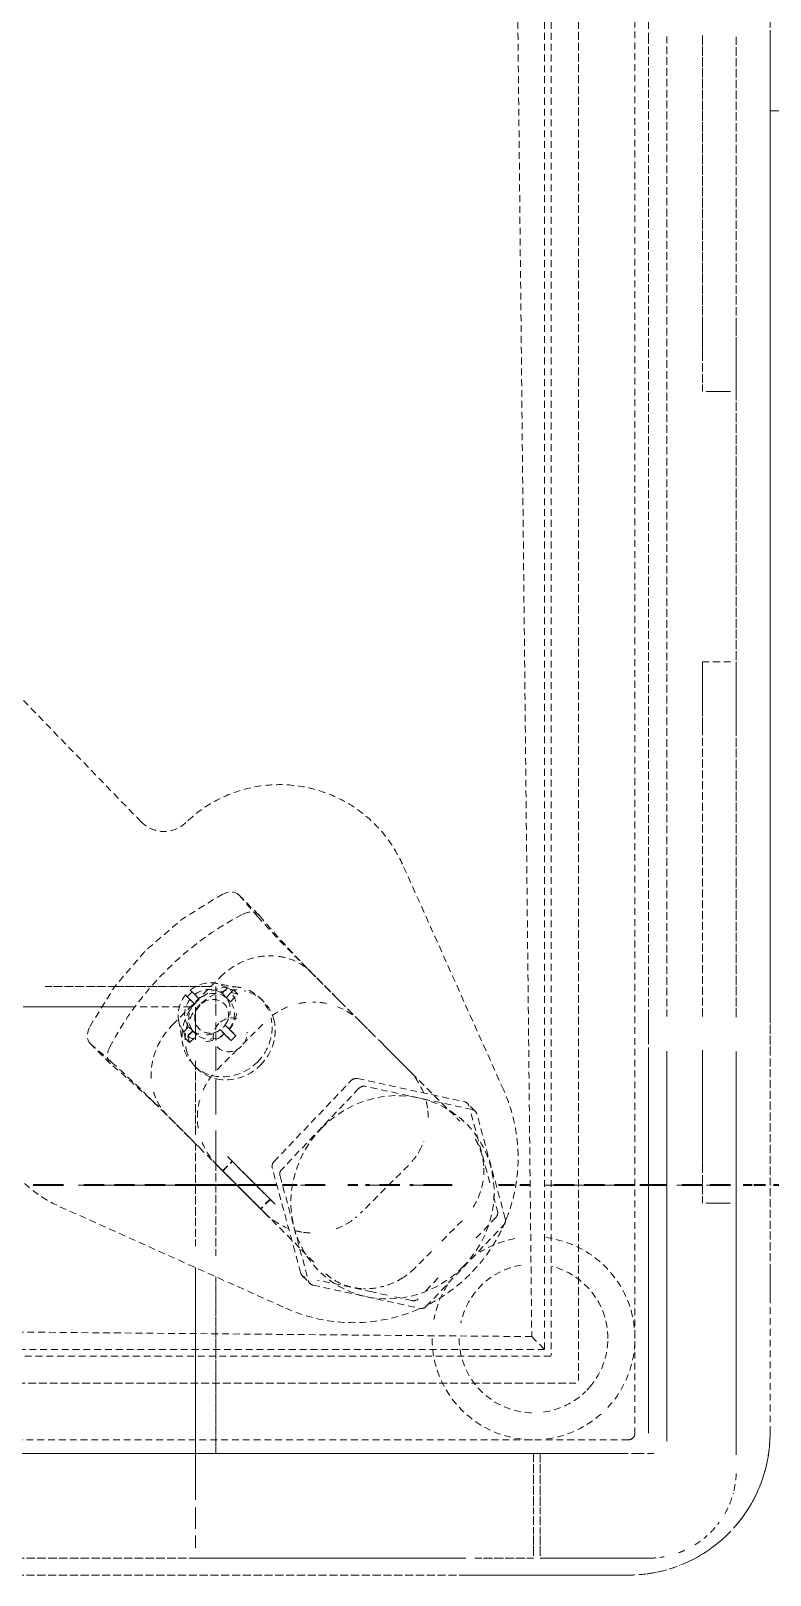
# Model space of a CAD drawing. Header units: millimetres. Extents: x -10915 to 60194, y -32941 to 46712.
# Drawn here: x 47268.1 to 47377.5, y 8569.4 to 8797.7 of the extents above; entities that cross this region are included whole.
import ezdxf

# ---------------------------------------------------------------- set-up
doc = ezdxf.new("R2010")
doc.units = ezdxf.units.MM
doc.linetypes.add('200_ШТРИХ_ш1п0_6_', pattern=[1.6, 1, -0.6])
doc.linetypes.add('ADSK_Штриховая_ш3 п1_5', pattern=[4.5, 3, -1.5])
doc.layers.add('Линии разделители', color=4, linetype='ADSK_Штриховая_ш3 п1_5', lineweight=40, true_color=0x00ffff)
for name, color, linetype, lineweight in [('Перекрытие', 7, 'Continuous', 18), ('Перекрытие штриховка', 7, 'Continuous', 18), ('Сантехника', 7, 'Continuous', 18)]:
    doc.layers.add(name, color=color, linetype=linetype, lineweight=lineweight)

# ---------------------------------------------------------------- blocks, each defined once
blk = doc.blocks.new('Reece_Tap_Wolfen_Drinking-Fountain - 10 L_Stainless Steel-7189108-План полов 2-го этажа')
at = {"layer": 'Сантехника', "color": 253, "linetype": '200_ШТРИХ_ш1п0_6_', "true_color": 0xa3a3a3}
for p, q in [((135, 134), (135, -134)), ((135, 134), (135, -134)), ((155, 78), (155, 72)), ((155, 78), (155, 72)), ((137, 72.4), (137, -72.4)), ((139.73, -72.4), (139.73, 72.47)), ((149.99, 72.4), (149.99, 20)), ((149.99, 29.63), (149.99, 72.4)), ((155, -72.4), (155, 72.4)), ((149.99, 29.63), (149.99, 22.98)), ((149.99, 22.98), (149.99, 20)), ((149.14, 20), (145.56, 20)), ((149.99, 20), (149.99, -20)), ((149.14, -20), (145, -20)), ((149.99, -20), (149.99, -72.53)), ((149.99, -20), (149.99, -29.63)), ((149.99, -72.53), (149.99, -29.63)), ((58.01, -68), (47.74, -68)), ((58.01, -68), (72.26, -68)), ((46.51, -71), (56.17, -71)), ((56.17, -71), (46.51, -71)), ((155, -72), (155, -78)), ((155, -72), (155, -78)), ((137, -77.6), (137, -134)), ((139.73, -135.18), (139.73, -77.53)), ((149.99, -77.6), (149.99, -100)), ((149.99, -90.37), (149.99, -77.6)), ((155, -110), (155, -77.6)), ((70, -106.39), (70, -91.21)), ((70, -91.21), (70, -106.39)), ((73, -94.21), (73, -89.29)), ((149.99, -90.37), (149.99, -98.72)), ((75.19, -93.57), (75.75, -94.13)), ((73, -94.21), (73, -107.79)), ((74.33, -95.55), (73.77, -94.99)), ((74.05, -95.27), (76.48, -97.69)), ((76.58, -94.96), (75.68, -94.07)), ((75.75, -94.13), (76.48, -94.87)), ((76.31, -94.7), (75.86, -94.24)), ((76.48, -94.87), (81.31, -99.69)), ((77.89, -96.28), (77.2, -95.59)), ((79.9, -101.11), (75.07, -96.28)), ((79.62, -100.83), (76.23, -97.44)), ((76.48, -97.69), (79.62, -100.83)), ((81.03, -99.41), (77.89, -96.28)), ((145.53, -100), (149.14, -100)), ((149.99, -98.72), (149.99, -100)), ((149.99, -100), (149.99, -137.24)), ((109.43, -102.63), (107.14, -104.92)), ((104.92, -107.14), (102.49, -109.57)), ((70, -137), (70, -109.54)), ((70, -109.54), (70, -137)), ((73, -110.89), (73, -137)), ((98.33, -113.61), (96.11, -113.12)), ((134, -135), (-134, -135)), ((134, -135), (-134, -135)), ((120, -137), (-120, -137)), ((-120, -137), (120, -137)), ((121, -137), (120, -137)), ((120, -137), (120, -139.91)), ((120, -139.91), (120, -137)), ((121, -139.93), (121, -137)), ((121, -137), (134, -137)), ((134.51, -137), (136.37, -137)), ((136.37, -137), (134.51, -137)), ((120, -140.18), (120, -144.75)), ((120, -144.75), (120, -140.18)), ((121, -144.77), (121, -140.18)), ((120, -145), (120, -148.93)), ((120, -148.93), (120, -145)), ((121, -148.94), (121, -145)), ((120, -149.14), (120, -152.15)), ((120, -152.15), (120, -149.14)), ((121, -152.17), (121, -149.14)), ((110, -152.5), (-109.92, -152.5)), ((111.34, -152.5), (120, -152.5)), ((120, -152.5), (111.34, -152.5)), ((136.99, -152.5), (121, -152.5)), ((-110, -155), (110, -155))]:
    blk.add_line(p, q, dxfattribs=at)
at = {"layer": 'Сантехника', "linetype": '200_ШТРИХ_ш1п0_6_'}
for p, q in [((61.95, -43.63), (-94.5, 117.74)), ((117.48, 93.79), (119.74, -119.74)), ((121.63, 93.79), (121.63, -121.63)), ((115.59, -83.32), (100.62, -49.9)), ((79.39, -57.41), (76.42, -54.44)), ((76.5, -54.53), (79.19, -57.63)), ((87.07, -65.86), (90.37, -69.16)), ((87.96, -66.75), (95.9, -74.69)), ((95.9, -74.69), (97.44, -76.23)), ((54.44, -76.42), (57.41, -79.39)), ((57.63, -79.19), (54.53, -76.5)), ((97.44, -76.23), (106.4, -85.19)), ((81.6, -93.88), (93.03, -81.88)), ((93.97, -81.58), (109.78, -85.02)), ((94.18, -83.03), (82.75, -95.03)), ((110.93, -86.17), (95.13, -82.73)), ((111.38, -86.42), (110.23, -85.27)), ((74.69, -95.9), (66.75, -87.96)), ((115.83, -102.31), (111.62, -86.82)), ((85.56, -110.34), (81.35, -94.83)), ((76.23, -97.44), (74.69, -95.9)), ((85.38, -106.6), (76.23, -97.44)), ((82.5, -95.98), (86.71, -111.49)), ((49.95, -100.53), (83.35, -115.54)), ((104.13, -115.26), (115.58, -103.26)), ((85.79, -110.74), (86.94, -111.89)), ((87.39, -112.13), (103.19, -115.56)), ((119.74, -119.74), (-93.79, -117.84)), ((119.74, -119.74), (121.63, -121.63)), ((121.63, -121.63), (-93.79, -121.63)), ((136.37, -137), (134.51, -137)), ((-134, -155), (134, -155))]:
    blk.add_line(p, q, dxfattribs=at)
at = {"layer": 'Сантехника', "color": 251, "linetype": '200_ШТРИХ_ш1п0_6_', "true_color": 0x666666}
for p, q in [((155, 110), (155, -110)), ((155, -110), (155, 110)), ((122.63, 93.79), (122.63, -122.55)), ((122.63, 93.79), (122.63, -122.55)), ((126.63, -126.25), (126.63, 93.79)), ((126.63, 93.79), (126.63, -126.25)), ((137, 72), (137, 78)), ((137, 72), (137, 74.22)), ((137, -72.4), (137, 72.4)), ((139.73, 72.47), (139.73, -72.4)), ((149.99, -72.53), (149.99, 72.4)), ((83.54, -62.3), (85.08, -63.86)), ((90.9, -69.69), (85.08, -63.86)), ((47.74, -68), (58.01, -68)), ((66.59, -73.66), (73.66, -66.59)), ((76.45, -68.11), (72.93, -67.49)), ((73.92, -68.98), (74.66, -68.25)), ((74.66, -68.25), (75.62, -68.49)), ((87.96, -66.75), (90.56, -69.34)), ((68.51, -69.22), (68.79, -69.5)), ((69.18, -69.89), (68.51, -69.22)), ((68.79, -69.5), (69.78, -70.49)), ((69.78, -70.49), (69.18, -69.89)), ((69.5, -68.79), (69.22, -68.51)), ((69.22, -68.51), (69.89, -69.18)), ((70.49, -69.78), (69.5, -68.79)), ((69.89, -69.18), (70.49, -69.78)), ((74.53, -69.59), (73.92, -68.98)), ((75.62, -68.49), (74.53, -69.59)), ((75.3, -68.89), (74.56, -69.62)), ((74.56, -69.62), (75.17, -70.23)), ((75.17, -70.23), (76.26, -69.13)), ((76.26, -69.13), (75.3, -68.89)), ((80.07, -70.2), (79.61, -69.74)), ((90.37, -69.16), (94.42, -73.21)), ((90.56, -69.34), (91.83, -70.62)), ((90.9, -69.69), (91.83, -70.62)), ((44.49, -71), (46.51, -71)), ((46.51, -71), (44.49, -71)), ((67.49, -72.93), (68.11, -76.45)), ((137, -78), (137, -72)), ((137, -73.5), (137, -72)), ((68.25, -74.66), (68.98, -73.92)), ((68.49, -75.62), (68.25, -74.66)), ((69.59, -74.53), (68.49, -75.62)), ((69.62, -74.56), (68.89, -75.3)), ((68.89, -75.3), (69.13, -76.26)), ((68.98, -73.92), (69.59, -74.53)), ((69.13, -76.26), (70.23, -75.17)), ((70.23, -75.17), (69.62, -74.56)), ((74.32, -75.03), (73.66, -74.36)), ((73.66, -74.36), (74.26, -74.97)), ((74.26, -74.97), (75.25, -75.96)), ((75.25, -75.96), (74.32, -75.03)), ((74.36, -73.66), (75.03, -74.32)), ((74.97, -74.26), (74.36, -73.66)), ((75.96, -75.25), (74.97, -74.26)), ((75.03, -74.32), (75.96, -75.25)), ((94.42, -73.21), (95.9, -74.69)), ((137, -75.78), (137, -73.5)), ((98.06, -76.84), (101.49, -80.28)), ((137, -76.5), (137, -75.78)), ((137, -78), (137, -76.5)), ((137, -134), (137, -77.6)), ((139.73, -77.53), (139.73, -135.18)), ((149.99, -137.24), (149.99, -77.6)), ((69.74, -79.61), (70.2, -80.07)), ((63.86, -85.08), (62.31, -83.55)), ((63.86, -85.08), (69.69, -90.9)), ((106.4, -85.19), (109.1, -87.88)), ((69.34, -90.56), (66.75, -87.96)), ((110.77, -86.78), (113.71, -97.6)), ((70.62, -91.83), (69.34, -90.56)), ((70.62, -91.83), (69.69, -90.9)), ((74.71, -93.1), (75.19, -93.57)), ((74.71, -93.1), (75.75, -94.13)), ((73, -107.79), (73, -94.21)), ((73.77, -94.99), (73.3, -94.51)), ((74.33, -95.55), (73.3, -94.51)), ((74.01, -95.22), (75.42, -93.81)), ((74.01, -95.22), (74.44, -95.66)), ((74.05, -95.27), (75.47, -93.85)), ((75.86, -94.24), (75.42, -93.81)), ((81.07, -99.46), (76.31, -94.7)), ((76.48, -94.87), (81.78, -100.17)), ((74.9, -96.11), (79.66, -100.87)), ((80.37, -101.58), (75.07, -96.28)), ((79.62, -100.83), (76.23, -97.44)), ((76.23, -97.44), (79.66, -100.87)), ((77.64, -96.02), (81.03, -99.41)), ((81.07, -99.46), (77.64, -96.02)), ((81.03, -99.41), (79.62, -100.83)), ((81.07, -99.46), (79.66, -100.87)), ((81.31, -99.69), (81.78, -100.17)), ((114.08, -98.95), (114.68, -101.16)), ((80.37, -101.58), (79.9, -101.11)), ((114.42, -102.11), (111.28, -105.41)), ((107.14, -104.92), (105.97, -106.09)), ((87.52, -108.73), (85.38, -106.6)), ((73, -137), (73, -110.89)), ((96.11, -113.12), (88.07, -111.38)), ((105.88, -111.07), (103.9, -113.15)), ((155, -110), (155, -114)), ((155, -110), (155, -114)), ((155, -134), (155, -110)), ((102.04, -114.41), (99.4, -113.84)), ((122.55, -122.63), (-93.79, -122.63)), ((122.55, -122.63), (-93.79, -122.63)), ((-93.79, -126.63), (126.25, -126.63)), ((126.25, -126.63), (-93.79, -126.63)), ((-120, -137), (120, -137)), ((120, -137), (121, -137)), ((120, -139.91), (120, -137)), ((134, -137), (121, -137)), ((121, -137), (121, -139.93)), ((134.51, -137), (136.37, -137)), ((137.85, -137), (136.37, -137)), ((120, -144.75), (120, -140.18)), ((121, -140.18), (121, -144.77)), ((120, -148.93), (120, -145)), ((121, -145), (121, -148.94)), ((120, -152.15), (120, -149.14)), ((121, -149.14), (121, -152.17)), ((120, -152.5), (111.34, -152.5)), ((121, -152.5), (136.99, -152.5)), ((-110, -155), (110, -155)), ((110, -155), (-110, -155)), ((110, -155), (114, -155)), ((110, -155), (114, -155)), ((110, -155), (134, -155))]:
    blk.add_line(p, q, dxfattribs=at)
at = {"layer": 'Сантехника', "color": 7, "linetype": '200_ШТРИХ_ш1п0_6_', "true_color": 0xfdfdfd}
for p, q in [((145, 72.61), (145, 29.63)), ((145, 20), (145, 72.61)), ((145, 72.61), (145, 29.63)), ((145, 20), (145, 72.61)), ((145, 72.61), (145, 29.63)), ((145, 20), (145, 72.61)), ((145, 72.61), (145, 29.63)), ((145, 20), (145, 72.61)), ((145, 72.61), (145, 29.63)), ((145, 20), (145, 72.61)), ((145, 72.61), (145, 29.63)), ((145, 20), (145, 72.61)), ((145, 72.61), (145, 29.63)), ((145, 20), (145, 72.61)), ((145, 72.61), (145, 29.63)), ((145, 20), (145, 72.61)), ((145, 72.61), (145, 29.63)), ((145, 20), (145, 72.61)), ((149.99, 72.4), (149.99, 20)), ((149.99, 72.4), (149.99, 20)), ((149.99, 29.63), (149.99, 72.4)), ((149.99, 72.4), (149.99, 20)), ((149.99, 29.63), (149.99, 72.4)), ((149.99, 72.4), (149.99, 20)), ((149.99, 29.63), (149.99, 72.4)), ((149.99, 72.4), (149.99, 20)), ((149.99, 29.63), (149.99, 72.4)), ((149.99, 72.4), (149.99, 20)), ((149.99, 29.63), (149.99, 72.4)), ((149.99, 72.4), (149.99, 20)), ((149.99, 29.63), (149.99, 72.4)), ((149.99, 72.4), (149.99, 20)), ((149.99, 29.63), (149.99, 72.4)), ((149.99, 72.4), (149.99, 20)), ((149.99, 29.63), (149.99, 72.4)), ((145, 20), (145, 29.63)), ((145, 27.26), (145, 29.63)), ((145, 21.28), (145, 29.63)), ((145, 20), (145, 29.63)), ((145, 20), (145, 29.63)), ((145, 27.26), (145, 29.63)), ((145, 20), (145, 29.63)), ((145, 22.98), (145, 29.63)), ((145, 21.28), (145, 29.63)), ((149.99, 29.63), (149.99, 20)), ((149.99, 29.63), (149.99, 27.26)), ((149.99, 29.63), (149.99, 20)), ((149.99, 29.63), (149.99, 20)), ((149.99, 29.63), (149.99, 20)), ((149.99, 29.63), (149.99, 20)), ((149.99, 29.63), (149.99, 20)), ((149.99, 29.63), (149.99, 20)), ((145, 20), (145, 27.26)), ((145, 25), (145, 27.26)), ((149.99, 27.26), (149.99, 20)), ((145, 20), (145, 25)), ((145, 21.28), (145, 22.98)), ((145, 20), (145, 21.28)), ((145, 20), (145, 21.28)), ((145, 20), (145, 21.28)), ((145.56, 20), (149.14, 20)), ((149.14, 20), (145.56, 20)), ((149.14, 20), (145.56, 20)), ((149.14, 20), (145.56, 20)), ((149.14, 20), (145.56, 20)), ((149.14, 20), (145.56, 20)), ((149.14, 20), (145.56, 20)), ((149.14, 20), (145.56, 20)), ((145, -72.4), (145, -20)), ((145, -22.98), (145, -20)), ((145, -72.4), (145, -20)), ((145, -21.28), (145, -20)), ((145, -72.4), (145, -20)), ((145, -29.63), (145, -20)), ((145, -72.4), (145, -20)), ((145, -29.63), (145, -20)), ((145, -72.4), (145, -20)), ((145, -29.63), (145, -20)), ((145, -72.4), (145, -20)), ((145, -22.98), (145, -20)), ((145, -72.4), (145, -20)), ((145, -27.26), (145, -20)), ((145, -72.4), (145, -20)), ((145, -21.28), (145, -20)), ((145, -72.4), (145, -20)), ((145, -27.26), (145, -20)), ((145, -20), (149.14, -20)), ((149.14, -20), (145, -20)), ((149.14, -20), (145, -20)), ((149.14, -20), (145, -20)), ((149.14, -20), (145, -20)), ((149.14, -20), (145, -20)), ((149.14, -20), (145, -20)), ((149.14, -20), (145, -20)), ((149.99, -20), (149.99, -72.53)), ((149.99, -20), (149.99, -27.26)), ((149.99, -20), (149.99, -72.53)), ((149.99, -20), (149.99, -72.53)), ((149.99, -20), (149.99, -29.63)), ((149.99, -20), (149.99, -72.53)), ((149.99, -20), (149.99, -29.63)), ((149.99, -20), (149.99, -72.53)), ((149.99, -20), (149.99, -29.63)), ((149.99, -20), (149.99, -72.53)), ((149.99, -20), (149.99, -27.26)), ((149.99, -20), (149.99, -72.53)), ((149.99, -20), (149.99, -29.63)), ((149.99, -20), (149.99, -72.53)), ((149.99, -20), (149.99, -27.26)), ((149.99, -20), (149.99, -72.53)), ((149.99, -20), (149.99, -29.63)), ((145, -29.63), (145, -21.28)), ((145, -27.26), (145, -21.28)), ((145, -29.63), (145, -22.98)), ((145, -29.63), (145, -22.98)), ((145, -29.63), (145, -27.26)), ((145, -29.63), (145, -27.26)), ((145, -29.63), (145, -27.26)), ((149.99, -27.26), (149.99, -29.63)), ((149.99, -27.26), (149.99, -29.63)), ((149.99, -27.26), (149.99, -29.63)), ((145, -29.63), (145, -72.4)), ((145, -29.63), (145, -72.4)), ((145, -29.63), (145, -72.4)), ((145, -29.63), (145, -72.4)), ((145, -29.63), (145, -72.4)), ((145, -29.63), (145, -72.4)), ((145, -29.63), (145, -72.4)), ((145, -29.63), (145, -72.4)), ((145, -29.63), (145, -72.4)), ((149.99, -72.53), (149.99, -29.63)), ((149.99, -72.53), (149.99, -29.63)), ((149.99, -72.53), (149.99, -29.63)), ((149.99, -72.53), (149.99, -29.63)), ((149.99, -72.53), (149.99, -29.63)), ((149.99, -72.53), (149.99, -29.63)), ((149.99, -72.53), (149.99, -29.63)), ((149.99, -72.53), (149.99, -29.63)), ((145, -100), (145, -77.39)), ((145, -77.39), (145, -90.37)), ((145, -100), (145, -77.39)), ((145, -77.39), (145, -90.37)), ((145, -100), (145, -77.39)), ((145, -77.39), (145, -90.37)), ((145, -100), (145, -77.39)), ((145, -77.39), (145, -90.37)), ((145, -100), (145, -77.39)), ((145, -77.39), (145, -90.37)), ((145, -100), (145, -77.39)), ((145, -77.39), (145, -90.37)), ((145, -100), (145, -77.39)), ((145, -77.39), (145, -90.37)), ((145, -100), (145, -77.39)), ((145, -77.39), (145, -90.37)), ((145, -100), (145, -77.39)), ((145, -77.39), (145, -90.37)), ((149.99, -77.6), (149.99, -100)), ((149.99, -90.37), (149.99, -77.6)), ((149.99, -77.6), (149.99, -100)), ((149.99, -77.6), (149.99, -100)), ((149.99, -90.37), (149.99, -77.6)), ((149.99, -77.6), (149.99, -100)), ((149.99, -90.37), (149.99, -77.6)), ((149.99, -77.6), (149.99, -100)), ((149.99, -90.37), (149.99, -77.6)), ((149.99, -77.6), (149.99, -100)), ((149.99, -90.37), (149.99, -77.6)), ((149.99, -77.6), (149.99, -100)), ((149.99, -90.37), (149.99, -77.6)), ((149.99, -77.6), (149.99, -100)), ((149.99, -90.37), (149.99, -77.6)), ((149.99, -77.6), (149.99, -100)), ((149.99, -90.37), (149.99, -77.6)), ((145, -95), (145, -90.37)), ((145, -100), (145, -90.37)), ((145, -100), (145, -90.37)), ((145, -100), (145, -90.37)), ((145, -95), (145, -90.37)), ((145, -100), (145, -90.37)), ((145, -92.74), (145, -90.37)), ((145, -100), (145, -90.37)), ((145, -92.74), (145, -90.37)), ((149.99, -90.37), (149.99, -100)), ((149.99, -90.37), (149.99, -100)), ((149.99, -90.37), (149.99, -100)), ((149.99, -90.37), (149.99, -100)), ((149.99, -90.37), (149.99, -92.74)), ((149.99, -90.37), (149.99, -97.02)), ((149.99, -90.37), (149.99, -100)), ((149.99, -90.37), (149.99, -100)), ((145, -100), (145, -92.74)), ((145, -97.02), (145, -92.74)), ((149.99, -92.74), (149.99, -95)), ((145, -100), (145, -95)), ((145, -97.02), (145, -95)), ((149.99, -95), (149.99, -100)), ((145, -100), (145, -97.02)), ((145, -100), (145, -97.02)), ((149.99, -97.02), (149.99, -100)), ((149.14, -100), (145.53, -100)), ((145.53, -100), (149.14, -100)), ((145.53, -100), (149.14, -100)), ((145.53, -100), (149.14, -100)), ((145.53, -100), (149.14, -100)), ((145.53, -100), (149.14, -100)), ((145.53, -100), (149.14, -100)), ((145.53, -100), (149.14, -100))]:
    blk.add_line(p, q, dxfattribs=at)
at = {"layer": 'Сантехника', "color": 7, "linetype": '200_ШТРИХ_ш1п0_6_', "true_color": 0xfcfcfc}
for p, q in [((145, 72.61), (145, 29.63)), ((145, 20), (145, 72.61)), ((149.99, 72.4), (149.99, 20)), ((149.99, 29.63), (149.99, 72.4)), ((145, 27.26), (145, 29.63)), ((149.99, 29.63), (149.99, 27.26)), ((145, 25), (145, 27.26)), ((149.99, 27.26), (149.99, 22.98)), ((145, 21.28), (145, 25)), ((149.99, 22.98), (149.99, 20)), ((145, 20), (145, 21.28)), ((149.14, 20), (145.56, 20)), ((145, -72.4), (145, -20)), ((145, -21.28), (145, -20)), ((149.14, -20), (145, -20)), ((149.99, -20), (149.99, -72.53)), ((149.99, -20), (149.99, -21.28)), ((145, -22.98), (145, -21.28)), ((149.99, -21.28), (149.99, -27.26)), ((145, -25), (145, -22.98)), ((145, -27.26), (145, -25)), ((145, -29.63), (145, -27.26)), ((149.99, -27.26), (149.99, -29.63)), ((145, -29.63), (145, -72.4)), ((149.99, -72.53), (149.99, -29.63)), ((145, -100), (145, -77.39)), ((145, -77.39), (145, -90.37)), ((149.99, -77.6), (149.99, -100)), ((149.99, -90.37), (149.99, -77.6)), ((145, -95), (145, -90.37)), ((149.99, -90.37), (149.99, -92.74)), ((149.99, -92.74), (149.99, -97.02)), ((145, -97.02), (145, -95)), ((145, -100), (145, -97.02)), ((149.99, -97.02), (149.99, -100)), ((145.53, -100), (149.14, -100))]:
    blk.add_line(p, q, dxfattribs=at)
at = {"layer": 'Сантехника', "color": 7, "linetype": '200_ШТРИХ_ш1п0_6_', "true_color": 0xfafafa}
for p, q in [((145, 72.61), (145, 29.63)), ((145, 20), (145, 72.61)), ((149.99, 72.4), (149.99, 20)), ((149.99, 29.63), (149.99, 72.4)), ((145, 25), (145, 29.63)), ((149.99, 29.63), (149.99, 20)), ((145, 22.98), (145, 25)), ((145, 20), (145, 22.98)), ((149.14, 20), (145.56, 20)), ((145, -72.4), (145, -20)), ((145, -22.98), (145, -20)), ((149.14, -20), (145, -20)), ((149.99, -20), (149.99, -72.53)), ((149.99, -20), (149.99, -29.63)), ((145, -29.63), (145, -22.98)), ((145, -29.63), (145, -72.4)), ((149.99, -72.53), (149.99, -29.63)), ((145, -100), (145, -77.39)), ((145, -77.39), (145, -90.37)), ((149.99, -77.6), (149.99, -100)), ((149.99, -90.37), (149.99, -77.6)), ((145, -98.72), (145, -90.37)), ((149.99, -90.37), (149.99, -100)), ((145, -100), (145, -98.72)), ((145.53, -100), (149.14, -100))]:
    blk.add_line(p, q, dxfattribs=at)
at = {"layer": 'Сантехника', "color": 7, "linetype": '200_ШТРИХ_ш1п0_6_', "true_color": 0xf7f7f7}
for p, q in [((145, 72.61), (145, 29.63)), ((145, 20), (145, 72.61)), ((149.99, 72.4), (149.99, 20)), ((149.99, 29.63), (149.99, 72.4)), ((145, 20), (145, 29.63)), ((149.99, 29.63), (149.99, 20)), ((149.14, 20), (145.56, 20)), ((145, -72.4), (145, -20)), ((145, -21.28), (145, -20)), ((149.14, -20), (145, -20)), ((149.99, -20), (149.99, -72.53)), ((149.99, -20), (149.99, -21.28)), ((145, -22.98), (145, -21.28)), ((149.99, -21.28), (149.99, -27.26)), ((145, -29.63), (145, -22.98)), ((149.99, -27.26), (149.99, -29.63)), ((145, -29.63), (145, -72.4)), ((149.99, -72.53), (149.99, -29.63)), ((145, -100), (145, -77.39)), ((145, -77.39), (145, -90.37)), ((149.99, -77.6), (149.99, -100)), ((149.99, -90.37), (149.99, -77.6)), ((145, -92.74), (145, -90.37)), ((149.99, -90.37), (149.99, -100)), ((145, -97.02), (145, -92.74)), ((145, -98.72), (145, -97.02)), ((145, -100), (145, -98.72)), ((145.53, -100), (149.14, -100))]:
    blk.add_line(p, q, dxfattribs=at)
at = {"layer": 'Сантехника', "color": 7, "linetype": '200_ШТРИХ_ш1п0_6_', "true_color": 0xf2f2f2}
for p, q in [((145, 72.61), (145, 29.63)), ((145, 20), (145, 72.61)), ((149.99, 72.4), (149.99, 20)), ((149.99, 29.63), (149.99, 72.4)), ((145, 22.98), (145, 29.63)), ((149.99, 29.63), (149.99, 20)), ((145, 21.28), (145, 22.98)), ((145, 20), (145, 21.28)), ((149.14, 20), (145.56, 20)), ((145, -72.4), (145, -20)), ((145, -21.28), (145, -20)), ((149.14, -20), (145, -20)), ((149.99, -20), (149.99, -72.53)), ((149.99, -20), (149.99, -29.63)), ((145, -29.63), (145, -21.28)), ((145, -29.63), (145, -72.4)), ((149.99, -72.53), (149.99, -29.63)), ((145, -100), (145, -77.39)), ((145, -77.39), (145, -90.37)), ((149.99, -77.6), (149.99, -100)), ((149.99, -90.37), (149.99, -77.6)), ((145, -92.74), (145, -90.37)), ((149.99, -90.37), (149.99, -100)), ((145, -95), (145, -92.74)), ((145, -97.02), (145, -95)), ((145, -100), (145, -97.02)), ((145.53, -100), (149.14, -100)), ((70, -137), (-70, -137)), ((70, -137), (-70, -137))]:
    blk.add_line(p, q, dxfattribs=at)
at = {"layer": 'Сантехника', "color": 254, "linetype": '200_ШТРИХ_ш1п0_6_', "true_color": 0xeaeaea}
for p, q in [((145, 72.61), (145, 29.63)), ((145, 20), (145, 72.61)), ((149.99, 72.4), (149.99, 20)), ((149.99, 29.63), (149.99, 72.4)), ((145, 20), (145, 29.63)), ((149.99, 29.63), (149.99, 20)), ((149.14, 20), (145.56, 20)), ((145, -72.4), (145, -20)), ((145, -21.28), (145, -20)), ((149.14, -20), (145, -20)), ((149.99, -20), (149.99, -72.53)), ((149.99, -20), (149.99, -29.63)), ((145, -22.98), (145, -21.28)), ((145, -29.63), (145, -22.98)), ((145, -29.63), (145, -72.4)), ((149.99, -72.53), (149.99, -29.63)), ((73, -70.54), (73, -72.26)), ((73, -73.28), (73, -75.95)), ((73, -76.84), (73, -80.46)), ((145, -100), (145, -77.39)), ((145, -77.39), (145, -90.37)), ((149.99, -77.6), (149.99, -100)), ((149.99, -90.37), (149.99, -77.6)), ((145, -95), (145, -90.37)), ((149.99, -90.37), (149.99, -100)), ((75.07, -96.28), (74.33, -95.55)), ((145, -97.02), (145, -95)), ((145, -100), (145, -97.02)), ((145.53, -100), (149.14, -100)), ((-70, -137), (70, -137)), ((70, -137), (-70, -137)), ((73, -137), (70, -137)), ((73, -137), (70, -137)), ((-70, -152.5), (70, -152.5))]:
    blk.add_line(p, q, dxfattribs=at)
at = {"layer": 'Сантехника', "color": 254, "linetype": '200_ШТРИХ_ш1п0_6_', "true_color": 0xdddddd}
for p, q in [((145, 72.61), (145, 29.63)), ((145, 20), (145, 72.61)), ((149.99, 72.4), (149.99, 20)), ((149.99, 29.63), (149.99, 72.4)), ((145, 22.98), (145, 29.63)), ((149.99, 29.63), (149.99, 20)), ((145, 20), (145, 22.98)), ((149.14, 20), (145.56, 20)), ((145, -72.4), (145, -20)), ((145, -22.98), (145, -20)), ((149.14, -20), (145, -20)), ((149.99, -20), (149.99, -72.53)), ((149.99, -20), (149.99, -21.28)), ((149.99, -21.28), (149.99, -22.98)), ((145, -29.63), (145, -22.98)), ((149.99, -22.98), (149.99, -29.63)), ((145, -29.63), (145, -72.4)), ((149.99, -72.53), (149.99, -29.63)), ((73, -68), (73, -70.28)), ((73, -72.26), (73, -70.54)), ((70, -75.84), (70, -71)), ((70, -71), (70, -75.84)), ((73, -75.95), (73, -73.28)), ((73, -80.46), (73, -76.84)), ((145, -100), (145, -77.39)), ((145, -77.39), (145, -90.37)), ((149.99, -77.6), (149.99, -100)), ((149.99, -90.37), (149.99, -77.6)), ((70, -89.9), (70, -78.95)), ((70, -78.95), (70, -89.9)), ((73, -81.72), (73, -86.9)), ((145, -95), (145, -90.37)), ((149.99, -90.37), (149.99, -100)), ((75.07, -96.28), (74.33, -95.55)), ((74.44, -95.66), (74.9, -96.11)), ((145, -100), (145, -95)), ((145.53, -100), (149.14, -100)), ((70, -137), (73, -137)), ((73, -137), (70, -137)), ((120, -137), (73, -137)), ((120, -137), (73, -137)), ((70, -152.5), (-70, -152.5)), ((-70, -152.5), (70, -152.5)), ((70, -152.5), (110, -152.5))]:
    blk.add_line(p, q, dxfattribs=at)
at = {"layer": 'Сантехника', "color": 9, "linetype": '200_ШТРИХ_ш1п0_6_', "true_color": 0xc7c7c7}
for p, q in [((145, 72.61), (145, 29.63)), ((145, 20), (145, 72.61)), ((149.99, 72.4), (149.99, 20)), ((149.99, 29.63), (149.99, 72.4)), ((145, 27.26), (145, 29.63)), ((149.99, 29.63), (149.99, 20)), ((145, 20), (145, 27.26)), ((149.14, 20), (145.56, 20)), ((145, -72.4), (145, -20)), ((145, -29.63), (145, -20)), ((149.14, -20), (145, -20)), ((149.99, -20), (149.99, -72.53)), ((149.99, -20), (149.99, -29.63)), ((145, -29.63), (145, -72.4)), ((149.99, -72.53), (149.99, -29.63)), ((72.26, -68), (58.01, -68)), ((73, -70.28), (73, -68)), ((56.17, -71), (61, -71)), ((61, -71), (56.17, -71)), ((61.83, -71), (69.26, -71)), ((69.26, -71), (61.83, -71)), ((76.98, -76.5), (80.28, -73.21)), ((73.21, -80.28), (76.5, -76.98)), ((145, -100), (145, -77.39)), ((145, -77.39), (145, -90.37)), ((149.99, -77.6), (149.99, -100)), ((149.99, -90.37), (149.99, -77.6)), ((73, -86.9), (73, -81.72)), ((73, -89.29), (73, -94.21)), ((145, -92.74), (145, -90.37)), ((149.99, -90.37), (149.99, -100)), ((145, -100), (145, -92.74)), ((75.68, -94.07), (75.47, -93.85)), ((75.75, -94.13), (76.48, -94.87)), ((77.2, -95.59), (76.58, -94.96)), ((101.49, -94.42), (94.42, -101.49)), ((145.53, -100), (149.14, -100)), ((-73, -137), (73, -137)), ((70, -143.85), (70, -137)), ((70, -137), (70, -143.85)), ((73, -137), (120, -137)), ((120, -137), (120, -139.91)), ((121, -137), (134, -137)), ((134, -137), (121, -137)), ((120, -140.18), (120, -144.75)), ((70, -148.15), (70, -145)), ((70, -145), (70, -148.15)), ((120, -145), (120, -148.93)), ((70, -151), (70, -149.14)), ((70, -149.14), (70, -151)), ((120, -149.14), (120, -152.15)), ((-109.92, -152.5), (110, -152.5)), ((110, -152.5), (-109.92, -152.5)), ((111.34, -152.5), (120, -152.5))]:
    blk.add_line(p, q, dxfattribs=at)
at = {"layer": 'Сантехника', "linetype": '200_ШТРИХ_ш1п0_6_', "flags": 128}
for points in [[(54.36, -73.92), (58.01, -68.04), (62.64, -62.64), (68.04, -58.01), (73.92, -54.36)], [(73.92, -54.36), (74.53, -54.11), (75.12, -54.01), (75.67, -54.04), (76.14, -54.22), (76.5, -54.53)], [(54.53, -76.5), (54.22, -76.14), (54.04, -75.67), (54.01, -75.12), (54.11, -74.53), (54.36, -73.92)], [(134, -155), (134.84, -154.98), (135.68, -154.93), (136.51, -154.85), (137.35, -154.73), (138.17, -154.58), (138.99, -154.4), (139.8, -154.18), (140.61, -153.93), (141.4, -153.65), (142.18, -153.34), (142.94, -153), (143.7, -152.63), (144.43, -152.22), (145.15, -151.79), (145.86, -151.33), (146.54, -150.84), (147.2, -150.33), (147.85, -149.79), (148.47, -149.22), (149.06, -148.63), (149.64, -148.02), (150.19, -147.38), (150.71, -146.72), (151.2, -146.04), (151.67, -145.35), (152.11, -144.63), (152.52, -143.9), (152.9, -143.15), (153.25, -142.39), (153.57, -141.61), (153.86, -140.82), (154.12, -140.02), (154.34, -139.21), (154.54, -138.39), (154.69, -137.57), (154.82, -136.74), (154.91, -135.9), (154.97, -135.07), (155, -134.23), (155, -134)]]:
    blk.add_lwpolyline(points, dxfattribs=at)
at = {"layer": 'Сантехника', "color": 251, "linetype": '200_ШТРИХ_ш1п0_6_', "true_color": 0x666666, "flags": 128}
for points in [[(79.19, -57.63), (80.69, -59.29), (83.46, -62.23)], [(61.85, -83.1), (59.29, -80.69), (57.63, -79.19)]]:
    blk.add_lwpolyline(points, dxfattribs=at)
at = {"layer": 'Сантехника', "color": 253, "linetype": '200_ШТРИХ_ш1п0_6_', "true_color": 0xa3a3a3}
for centre, radius, start, end in [((87.35, -80.28), 10, 96.0898, 105), ((87.35, -80.28), 10, 78.3355, 90), ((87.35, -80.28), 10, 112.0098, 129.0459), ((80.28, -87.35), 10, 140.9541, 157.9902), ((80.28, -87.35), 10, 165, 191.6645), ((94.42, -87.35), 10, 7.9681, 15), ((94.42, -87.35), 10, 319.4705, 330), ((87.35, -94.42), 10, 300, 310.5295), ((87.35, -94.42), 10, 255, 262.0319), ((120, -120), 15, 100.5677, 121.8711), ((120, -120), 15, 0, 83.1057), ((120, -120), 11, 99.6468, 168.2928), ((120, -120), 11, 0, 76.0965), ((120, -120), 15, 148.0656, 169.2912), ((120, -120), 15, 180, 270), ((120, -120), 11, 180, 270), ((120, -120), 11, 319.2095, 0), ((120, -120), 15, 317.0597, 0), ((120, -120), 11, 277.835, 314.4007), ((120, -120), 15, 277.3745, 312.9403), ((134, -134), 1, 345, 0), ((134, -134), 1, 270, 285), ((136.99, -139.5), 13, 346.5388, 360), ((136.99, -139.5), 13, 330.3474, 345), ((136.99, -139.5), 13, 315, 323.7165), ((136.99, -139.5), 13, 270.3821, 280.2872), ((136.99, -139.5), 13, 290.1504, 296.4976)]:
    blk.add_arc(centre, radius, start, end, dxfattribs=at)
at = {"layer": 'Сантехника', "color": 251, "linetype": '200_ШТРИХ_ш1п0_6_', "true_color": 0x666666}
for centre, radius, start, end in [((87.35, -80.28), 10, 45, 68.6388), ((94.42, -87.35), 10, 21.6924, 45), ((80.28, -87.35), 10, 201.2889, 225), ((87.35, -94.42), 10, 225, 248.6995), ((134, -134), 1, 270, 0), ((134, -134), 1, 285, 345), ((136.99, -139.5), 13, 346.5388, 360), ((136.99, -139.5), 13, 330.3474, 345), ((136.99, -139.5), 13, 315, 323.7165), ((136.99, -139.5), 13, 302.0346, 312.0601), ((136.99, -139.5), 13, 270.3821, 280.2872), ((136.99, -139.5), 13, 290.1504, 296.4976), ((134, -134), 21, 277.6172, 282.5039)]:
    blk.add_arc(centre, radius, start, end, dxfattribs=at)
at = {"layer": 'Сантехника', "color": 9, "linetype": '200_ШТРИХ_ш1п0_6_', "true_color": 0xc7c7c7}
for centre, radius, start, end in [((94.42, -87.35), 10, 0, 7.9681), ((94.42, -87.35), 10, 330.1545, 339.5502), ((87.35, -94.42), 10, 262.0319, 270), ((87.35, -94.42), 10, 290.2204, 299.8455), ((120, -120), 11, 315.9437, 319.2095)]:
    blk.add_arc(centre, radius, start, end, dxfattribs=at)
at = {"layer": 'Сантехника', "linetype": '200_ШТРИХ_ш1п0_6_'}
for centre, radius, start, end in [((134, -134), 21, 320.284, 360), ((134, -134), 21, 293.6771, 315.815), ((136.99, -139.5), 13, 302.0346, 312.0601), ((134, -134), 21, 270, 277.6172), ((134, -134), 21, 282.5039, 291.3737)]:
    blk.add_arc(centre, radius, start, end, dxfattribs=at)
for centre, major_axis, ratio, start_param, end_param in [((77.27, -59.53), (2.12, 2.12), 0.669131, 6.225713, 7.408574), ((80.83, -80.83), (22.71, 22.71), 0.669131, 1.125389, 2.016204), ((318.87, 164.15), (230.9, 230.9), 0.669131, 3.08412, 3.141593), ((59.53, -77.27), (2.12, 2.12), 0.669131, 2.016204, 3.199065), ((-164.15, -318.87), (230.9, 230.9), 0.669131, 0, 0.057472), ((93.72, -82.54), (0.707, 0.707), 0.951057, 0.548679, 1.595877), ((99.14, -99.14), (10.89, 10.89), 0.951057, 4.712389, 7.853982), ((94.87, -83.69), (0.707, 0.707), 0.951057, 0.548679, 1.595877), ((110.67, -87.12), (0.707, 0.707), 0.951057, 5.784667, 6.831864), ((99.14, -99.14), (10.89, 10.89), 0.951057, 1.570796, 4.712389), ((82.29, -94.53), (0.707, 0.707), 0.951057, 1.595877, 2.643074), ((83.44, -95.68), (0.707, 0.707), 0.951057, 1.595877, 2.643074), ((114.89, -102.61), (0.707, 0.707), 0.951057, 4.737469, 5.784667), ((87.63, -111.2), (0.691, 0.691), 0.951057, 2.643074, 3.690272), ((103.44, -114.61), (0.707, 0.707), 0.951057, 3.690272, 4.737469)]:
    blk.add_ellipse(centre, major_axis=major_axis, ratio=ratio, start_param=start_param, end_param=end_param, dxfattribs=at)
at = {"layer": 'Сантехника', "color": 251, "linetype": '200_ШТРИХ_ш1п0_6_', "true_color": 0x666666}
for centre, major_axis, ratio, start_param, end_param in [((71.77, -71.77), (3.22, 3.22), 0.906308, 0.109907, 1.46089), ((71.77, -71.77), (2.5, 2.5), 0.906308, 0.142153, 1.428643), ((74.67, -74.67), (4.94, 4.94), 0.906308, 0.564136, 1.570796), ((75.13, -75.13), (4.94, 4.94), 0.906308, 0.687276, 1.570796), ((74.67, -74.67), (4.94, 4.94), 0.906308, 5.951884, 6.694122), ((71.77, -71.77), (3.22, 3.22), 0.906308, 1.680703, 3.031686), ((74.67, -74.67), (4.94, 4.94), 0.906308, 1.570796, 2.577457), ((71.77, -71.77), (2.5, 2.5), 0.906308, 1.71295, 2.999439), ((75.13, -75.13), (4.94, 4.94), 0.906308, 1.570796, 2.454317), ((72.38, -72.38), (2.5, 2.5), 0.906308, 1.71295, 2.999439), ((72.38, -72.38), (3.58, 3.58), 0.906308, 1.570796, 1.669699), ((72.38, -72.38), (3.58, 3.58), 0.906308, 1.471894, 1.570796), ((72.38, -72.38), (1.85, 1.85), 0.906308, 1.570796, 4.712389), ((72.38, -72.38), (2.5, 2.5), 0.906308, 0.142153, 1.428643), ((72.38, -72.38), (1.85, 1.85), 0.906308, 4.712389, 7.853982), ((71.77, -71.77), (2.5, 2.5), 0.906308, 5.692088, 6.141032), ((72.38, -72.38), (2.5, 2.5), 0.906308, 4.854542, 6.020518), ((71.77, -71.77), (3.22, 3.22), 0.906308, 5.825359, 6.173279), ((72.38, -72.38), (3.58, 3.58), 0.906308, 6.184283, 6.382088), ((75.13, -75.13), (4.94, 4.94), 0.906308, 5.762118, 6.801322), ((75.13, -75.13), (1.85, 1.85), 0.906308, 0.412887, 1.570796), ((71.77, -71.77), (2.5, 2.5), 0.906308, 4.854542, 5.497787), ((71.77, -71.77), (3.22, 3.22), 0.906308, 4.822296, 5.497787), ((74.67, -74.67), (4.94, 4.94), 0.906308, 4.712389, 5.759587), ((71.77, -71.77), (3.22, 3.22), 0.906308, 3.251499, 3.601315), ((71.77, -71.77), (2.5, 2.5), 0.906308, 3.283746, 3.738701), ((72.38, -72.38), (2.5, 2.5), 0.906308, 3.405106, 4.570236), ((71.77, -71.77), (3.22, 3.22), 0.906308, 3.926991, 4.602482), ((71.77, -71.77), (2.5, 2.5), 0.906308, 3.926991, 4.570236), ((75.13, -75.13), (1.85, 1.85), 0.906308, 1.570796, 2.728706), ((72.38, -72.38), (3.58, 3.58), 0.906308, 4.712389, 4.811291), ((75.13, -75.13), (4.94, 4.94), 0.906308, 4.712389, 5.759587), ((74.67, -74.67), (4.94, 4.94), 0.906308, 2.617994, 2.641893), ((74.67, -74.67), (4.94, 4.94), 0.906308, 2.730656, 3.019392), ((72.38, -72.38), (3.58, 3.58), 0.906308, 3.04269, 3.240495), ((75.13, -75.13), (4.94, 4.94), 0.906308, 2.623456, 3.66266), ((72.38, -72.38), (3.58, 3.58), 0.906308, 4.613487, 4.712389), ((74.67, -74.67), (4.94, 4.94), 0.906308, 3.141593, 4.712389), ((75.13, -75.13), (4.94, 4.94), 0.906308, 3.665191, 4.712389), ((109.52, -85.97), (0.707, 0.707), 0.951057, 5.784667, 6.831864), ((113.73, -101.46), (0.707, 0.707), 0.951057, 4.737469, 5.784667), ((86.48, -110.04), (0.691, 0.691), 0.951057, 2.643074, 3.690272), ((102.29, -113.46), (0.707, 0.707), 0.951057, 3.690272, 4.737469)]:
    blk.add_ellipse(centre, major_axis=major_axis, ratio=ratio, start_param=start_param, end_param=end_param, dxfattribs=at)
at = {"layer": 'Сантехника', "color": 253, "linetype": '200_ШТРИХ_ш1п0_6_', "true_color": 0xa3a3a3}
for centre, major_axis, start_param, end_param in [((74.67, -74.67), (4.94, 4.94), 0.523599, 0.564136), ((75.13, -75.13), (1.85, 1.85), 4.930664, 5.616847), ((74.67, -74.67), (4.94, 4.94), 2.577457, 2.617994), ((75.13, -75.13), (4.94, 4.94), 2.565618, 2.617994), ((75.13, -75.13), (1.85, 1.85), 3.08081, 4.712389)]:
    blk.add_ellipse(centre, major_axis=major_axis, ratio=0.906308, start_param=start_param, end_param=end_param, dxfattribs=at)
at = {"layer": 'Сантехника', "linetype": '200_ШТРИХ_ш1п0_6_'}
for points in [[(100.62, -49.9), (99.95, -48.43), (98.32, -45.72), (94.92, -42.29), (90.83, -39.78), (86.25, -38.31), (81.45, -37.97), (76.71, -38.77), (72.28, -40.7), (69.76, -42.61), (68.59, -43.74)], [(43.95, -68.45), (42.81, -69.61), (40.87, -72.12), (38.9, -76.55), (38.06, -81.29), (38.37, -86.1), (39.83, -90.7), (42.33, -94.82), (45.76, -98.23), (48.47, -99.86), (49.95, -100.53)]]:
    blk.add_open_spline(points, degree=3, dxfattribs=at)
for points, knots in [([(68.59, -43.74), (67.99, -44.32), (66.89, -44.92), (65.24, -45.12), (63.6, -44.87), (62.53, -44.23), (61.95, -43.63)], [-1, -1, -1, -1, -0.666667, -0.5, -0.333333, 0, 0, 0, 0]), ([(115.98, -102.37), (116.21, -101.78), (117.09, -99.32), (117.92, -94.81), (117.56, -88.87), (116.4, -85.15), (115.59, -83.32)], [-0.3326134, -0.3326134, -0.3326134, -0.3326134, -0.3, -0.2, -0.1, 0, 0, 0, 0]), ([(104.62, -114.92), (105.07, -114.68), (108.94, -112.51), (112.79, -108.66), (115.05, -104.44), (115.41, -103.68)], [-0.6261625, -0.6261625, -0.6261625, -0.6261625, -0.6, -0.4, -0.3568135, -0.3568135, -0.3568135, -0.3568135]), ([(83.35, -115.54), (85.18, -116.35), (88.9, -117.51), (95.71, -117.93), (100.44, -116.79), (103.03, -115.67)], [-1, -1, -1, -1, -0.9, -0.8, -0.6559474, -0.6559474, -0.6559474, -0.6559474])]:
    blk.add_open_spline(points, degree=3, knots=knots, dxfattribs=at)
at = {"layer": 'Сантехника', "color": 251, "linetype": '200_ШТРИХ_ш1п0_6_', "true_color": 0x666666}
for points, knots in [([(73.66, -66.59), (74.47, -65.79), (76.26, -64.47), (79.07, -63.51), (80.85, -63.41), (81.55, -63.45)], [-1, -1, -1, -1, -0.7857143, -0.5714286, -0.4285714, -0.4285714, -0.4285714, -0.4285714]), ([(82.28, -63.52), (82.73, -63.58), (84.53, -63.97), (86.1, -64.89), (87.07, -65.86)], [-0.3789769, -0.3789769, -0.3789769, -0.3789769, -0.2857143, 0, 0, 0, 0]), ([(63.45, -81.56), (63.41, -80.86), (63.49, -79.43), (64.29, -76.61), (65.53, -74.74), (66.59, -73.66)], [-0.5714286, -0.5714286, -0.5714286, -0.5714286, -0.4285714, -0.2857143, 0, 0, 0, 0]), ([(65.86, -87.07), (65.14, -86.34), (64.38, -85.22), (63.91, -83.94), (63.81, -83.61)], [-1, -1, -1, -1, -0.7857143, -0.7142857, -0.7142857, -0.7142857, -0.7142857]), ([(111.39, -90.54), (111.57, -90.84), (112.21, -92.08), (112.56, -93.49), (112.63, -94.56)], [-0.8571429, -0.8571429, -0.8571429, -0.8571429, -0.7857143, -0.5714286, -0.5714286, -0.5714286, -0.5714286]), ([(94.57, -112.64), (93.85, -112.59), (91.94, -112.23), (90.25, -111.31), (89.34, -110.52)], [-0.4285714, -0.4285714, -0.4285714, -0.4285714, -0.2857143, -0.0416202, -0.0416202, -0.0416202, -0.0416202])]:
    blk.add_open_spline(points, degree=3, knots=knots, dxfattribs=at)
at = {"layer": 'Сантехника', "color": 253, "linetype": '200_ШТРИХ_ш1п0_6_', "true_color": 0xa3a3a3}
for points in [[(112.65, -94.84), (112.67, -95.29), (112.65, -95.74), (112.6, -96.19)], [(112.54, -96.72), (112.42, -97.44), (112.04, -98.85), (111.37, -100.16), (110.97, -100.77)], [(102.49, -109.57), (101.98, -110.08), (101.42, -110.54), (100.82, -110.93)], [(96.72, -112.54), (96.1, -112.64), (95.46, -112.67), (94.84, -112.65)]]:
    blk.add_open_spline(points, degree=3, dxfattribs=at)
at = {"layer": 'Сантехника', "color": 251, "linetype": '200_ШТРИХ_ш1п0_6_', "true_color": 0x666666}
blk.add_open_spline([(115.41, -103.68), (115.61, -103.25), (115.8, -102.81), (115.98, -102.37)], degree=3, dxfattribs=at)
at = {"layer": 'Сантехника', "color": 253, "linetype": '200_ШТРИХ_ш1п0_6_', "true_color": 0xa3a3a3}
for points, knots in [([(94.57, -112.64), (93.85, -112.59), (91.73, -112.2), (89.89, -111.1), (88.88, -110.09)], [-0.4285714, -0.4285714, -0.4285714, -0.4285714, -0.2857143, 0, 0, 0, 0]), ([(100.73, -111), (100.44, -111.18), (99.36, -111.81), (98.17, -112.24), (97.3, -112.43)], [-0.8531737, -0.8531737, -0.8531737, -0.8531737, -0.7857143, -0.6097723, -0.6097723, -0.6097723, -0.6097723])]:
    blk.add_open_spline(points, degree=3, knots=knots, dxfattribs=at)

msp = doc.modelspace()

# ---------------------------------------------------------------- hatches: boundary and pattern name
at = {"layer": 'Перекрытие штриховка', "lineweight": 9, "true_color": 0x787878}
h = msp.add_hatch(dxfattribs=at)
h.set_pattern_fill('FP_83', color=8, style=0, pattern_type=2)
h.set_pattern_definition([(0, (2602.2, 10785.6), (0, 500), []), (90, (2602.2, 10785.6), (-500, 3e-14), [])])
h.paths.add_polyline_path([(47076.468, 8874.26), (47077.384, 8873.943), (47077.212, 8874.482)])
h.paths.add_polyline_path([(47372.331, 8870.461), (47371.412, 8869.172), (47372.94, 8868.416), (47372.494, 8869.913)])
h.paths.add_polyline_path([(48963, 9646.429), (48965, 9644.429), (48965, 9646.429)])
h.paths.add_polyline_path([(44177, 8627.057), (44190, 8627.057), (44190, 8652.057), (43455, 8652.057), (43455, 8662.057), (44200, 8662.057), (44200, 8627.057), (47067.5, 8627.057), (47068.181, 8858.429), (47073.106, 8871.996), (47082.141, 8877.197), (47083.31, 8877.51), (47085.506, 8878.71), (47125.503, 8879.475), (47125.503, 8889.499), (47138.494, 8889.499), (47138.494, 8879.475), (47356.5, 8878.747), (47370.753, 8872.805), (47375.229, 8864.595), (47375.297, 8863.929), (47376.782, 8861.429), (47377.5, 8796.831), (47377.5, 8627.057), (47394.5, 8627.057), (47394.5, 9017.057), (47410.5, 9017.057), (47410.5, 9634.429), (47408.5, 9634.429), (47408.5, 9646.429), (48940, 9646.429), (48940, 9834.429), (48950, 9834.429), (48950, 9646.429), (48963, 9646.429), (48963, 9834.429), (48975, 9834.429), (48975, 9933.07), (48540.891, 10685.294), (48546.379, 10688.463), (48552.129, 10678.504), (48575.512, 10692.004), (48581.262, 10682.044), (48586.938, 10685.213), (48975, 10013.07), (48975, 10864.429), (48963, 10864.429), (48963, 12176.921), (48950, 12176.8), (48950, 10864.429), (48940, 10864.429), (48940, 12176.921), (48110, 12176.921), (48110, 12459.671), (46498.396, 12459.671), (46498.396, 12155.656), (44542.063, 12155.656), (44542.063, 12165.656), (46488.396, 12165.656), (46488.396, 12459.671), (46475.396, 12459.671), (46475.396, 12180.656), (46473.396, 12180.656), (46473.396, 12178.656), (44542.063, 12178.656), (44542.063, 12210.656), (42842.063, 12210.197), (42842.063, 12178.656), (41726.321, 12178.656), (41726.321, 12165.656), (42842.063, 12165.656), (42842.063, 12155.656), (41726.321, 12155.656), (41726.321, 9058.345), (41995.572, 9058.345), (41995.572, 8880.36), (41995.573, 8880.284), (41997.223, 8662.057), (42385, 8662.057), (42385, 8652.057), (41984.298, 8652.057), (41984.488, 8639.057), (42385, 8639.057), (42385, 8627.057), (43455, 8627.057), (43455, 8639.057), (44175, 8639.057), (44175.031, 8637.057), (44177, 8637.057)])
h.paths.add_polyline_path([(41942.486, 8627.057), (41940.811, 8848.517), (41918.619, 8848.292), (41921.053, 8627.057), (41940.811, 8627.057)])
h.paths.add_polyline_path([(41984.298, 8637.057), (41984.412, 8637.057), (41984.223, 8638.882), (41982.572, 8637.057), (41984.223, 8637.057)])
h.paths.add_polyline_path([(41984.298, 8662.057), (41987.223, 8662.057), (41985.572, 9033.345), (41985.572, 9048.345), (41726.321, 9048.345), (41726.974, 9035.345), (41982.572, 9035.345), (41982.814, 8848.292), (41984.223, 8662.057)])
h.paths.add_polyline_path([(47085.5, 8858.93), (47084.352, 8860.147), (47085.021, 8859.049)])
h.paths.add_polyline_path([(47359.5, 8858.936), (47360.939, 8860.433), (47360.377, 8861.429), (47359.5, 8859.81), (47359.5, 8859.136)])
h.paths.add_polyline_path([(41930.572, 8868.292), (41930.572, 8983.345), (41917.133, 8983.345), (41919.006, 8868.292)])
h.paths.add_polyline_path([(48940, 12186.921), (48963, 12186.921), (48963, 12199.921), (48135, 12199.921), (48135, 12201.921), (48133, 12201.921), (48133, 12459.671), (48120, 12459.671), (48120, 12186.921), (48785.654, 12186.921)])
h.paths.add_polyline_path([(46450.997, 12190.656), (46463.396, 12190.742), (46463.396, 12345.656), (46443.396, 12345.656), (46443.396, 12210.656), (46447.063, 12210.656), (46447.063, 12190.656)])
h.paths.add_polyline_path([(48963, 12199.921), (48965, 12201.921), (48963, 12201.921)])
h.paths.add_polyline_path([(48145, 12211.921), (48165, 12211.921), (48165, 12330.656), (48145, 12330.656), (48145, 12231.674)])
h = msp.add_hatch(dxfattribs=at)
h.set_pattern_fill('FP_32', color=8, style=0, pattern_type=2)
h.set_pattern_definition([(270, (2102.2, 8785.6), (500, 3e-14), []), (0, (2102.2, 8785.6), (0, 500), [])])
h.paths.add_polyline_path([(48762.02, 378.663), (48761.921, 391.664), (48748.923, 391.325), (48749.11, 378.754), (48760.463, 378.674)])
h.paths.add_polyline_path([(48739.018, 378.824), (48738.919, 391.825), (44177, 423.769), (44177, 410.769), (48735.464, 378.849)])
h.paths.add_polyline_path([(47368.532, 8574.598), (47367.616, 8574.915), (47367.788, 8574.376)])
h.paths.add_polyline_path([(47072.669, 8578.397), (47073.588, 8579.686), (47072.06, 8580.442), (47072.506, 8578.945)])
h.paths.add_polyline_path([(48487.76, 403.584), (48487.76, 7213), (47407.5, 7213), (47407.5, 7215), (47405.5, 7215), (47405.5, 8417.057), (47394.5, 8417.057), (47394.5, 8627.057), (47377.5, 8627.057), (47376.819, 8590.429), (47371.894, 8576.861), (47362.859, 8571.661), (47361.69, 8571.348), (47359.179, 8570.143), (47218.9, 8569.429), (47088.5, 8570.11), (47074.247, 8576.053), (47069.419, 8582.525), (47069.419, 8585.239), (47068.218, 8587.429), (47067.5, 8627.057), (44200, 8627.057), (44200, 3485), (44190, 3485), (44190, 8627.057), (44177, 8627.057), (44177, 3485), (44165, 3485), (44165, 2685), (44545.359, 3343.801), (44580, 3323.801), (44165, 2605), (44165, 2555), (44177, 2555), (44177, 1885), (44165, 1885), (44165, 1085), (44545.359, 1743.801), (44580, 1723.801), (44165, 1005), (44165, 955), (44177, 955), (44177, 433.769), (44190, 433.783), (44190, 955), (44200, 955), (44200, 433.608), (47480.621, 410.636)])
h.paths.add_polyline_path([(44177, 408.769), (44177, 410.769), (44175, 408.783)])
h.paths.add_polyline_path([(44190, 1885), (44190, 2555), (44200, 2555), (44200, 1885)])
h.paths.add_polyline_path([(48548.873, 6337.271), (48549.023, 6337.89), (48548.792, 6337.271)])
h.paths.add_polyline_path([(47083.017, 8587.429), (47085.5, 8588.063), (47084.368, 8589.635), (47084.061, 8588.425), (47083.433, 8587.826)])
h.paths.add_polyline_path([(47362.232, 8588.153), (47361.069, 8589.535), (47362.201, 8588.164)])

# ---------------------------------------------------------------- linework, layer by layer
at = {"layer": 'Линии разделители', "color": 254, "true_color": 0xdddddd}
for p, q in [((47270.843, 8627.057), (47268.469, 8627.057)), ((47292.5, 8627.057), (47275.152, 8627.057)), ((47301.487, 8627.057), (47298.792, 8627.057)), ((47307.551, 8627.057), (47305.375, 8627.057)), ((47330.479, 8627.057), (47329.222, 8627.057))]:
    msp.add_line(p, q, dxfattribs=at)
at = {"layer": 'Линии разделители', "color": 9, "true_color": 0xc7c7c7}
for p, q in [((47272.995, 8627.057), (47270.843, 8627.057)), ((47295.5, 8627.057), (47292.5, 8627.057)), ((47304.537, 8627.057), (47301.487, 8627.057))]:
    msp.add_line(p, q, dxfattribs=at)
at = {"layer": 'Линии разделители', "color": 253, "true_color": 0xa3a3a3}
for p, q in [((47298.659, 8627.057), (47295.5, 8627.057)), ((47342.001, 8627.057), (47340.491, 8627.057)), ((47357.5, 8627.057), (47344.125, 8627.057)), ((47359.5, 8627.057), (47358.207, 8627.057)), ((47367.5, 8627.057), (47363.703, 8627.057)), ((47374.821, 8627.057), (47373.5, 8627.057)), ((47376.819, 8627.057), (47375.094, 8627.057))]:
    msp.add_line(p, q, dxfattribs=at)
at = {"layer": 'Линии разделители', "color": 254, "true_color": 0xeaeaea}
for p, q in [((47311.702, 8627.057), (47308.023, 8627.057)), ((47316.501, 8627.057), (47315.031, 8627.057)), ((47322.733, 8627.057), (47317.638, 8627.057)), ((47329.222, 8627.057), (47324.226, 8627.057))]:
    msp.add_line(p, q, dxfattribs=at)
at = {"layer": 'Линии разделители', "color": 251, "true_color": 0x666666}
for p, q in [((47339.706, 8627.057), (47337.33, 8627.057)), ((47362.232, 8627.057), (47359.5, 8627.057))]:
    msp.add_line(p, q, dxfattribs=at)
at = {"layer": 'Линии разделители', "color": 7, "true_color": 0xfdfdfd}
msp.add_line((47371.642, 8627.057), (47368.066, 8627.057), dxfattribs=at)
at = {"layer": 'Линии разделители', "color": 7}
msp.add_line((47394.5, 8627.057), (47377.5, 8627.057), dxfattribs=at)
at = {"layer": 'Перекрытие', "color": 254, "true_color": 0xdddddd}
for p, q in [((47272.995, 8627.057), (47268.469, 8627.057)), ((47298.659, 8627.057), (47275.152, 8627.057)), ((47307.551, 8627.057), (47305.375, 8627.057))]:
    msp.add_line(p, q, dxfattribs=at)
at = {"layer": 'Перекрытие', "color": 9, "true_color": 0xc7c7c7}
msp.add_line((47304.537, 8627.057), (47298.792, 8627.057), dxfattribs=at)
at = {"layer": 'Перекрытие', "color": 254, "true_color": 0xeaeaea}
for p, q in [((47311.702, 8627.057), (47308.023, 8627.057)), ((47316.501, 8627.057), (47315.031, 8627.057)), ((47322.733, 8627.057), (47317.638, 8627.057)), ((47330.479, 8627.057), (47324.226, 8627.057))]:
    msp.add_line(p, q, dxfattribs=at)
at = {"layer": 'Перекрытие', "color": 251, "true_color": 0x666666}
for p, q in [((47339.706, 8627.057), (47337.33, 8627.057)), ((47362.232, 8627.057), (47358.207, 8627.057))]:
    msp.add_line(p, q, dxfattribs=at)
at = {"layer": 'Перекрытие', "color": 253, "true_color": 0xa3a3a3}
for p, q in [((47342.001, 8627.057), (47340.491, 8627.057)), ((47357.5, 8627.057), (47344.125, 8627.057)), ((47367.5, 8627.057), (47363.703, 8627.057)), ((47374.821, 8627.057), (47373.5, 8627.057)), ((47376.819, 8627.057), (47375.094, 8627.057))]:
    msp.add_line(p, q, dxfattribs=at)
at = {"layer": 'Перекрытие', "color": 7, "true_color": 0xfdfdfd}
msp.add_line((47371.642, 8627.057), (47368.066, 8627.057), dxfattribs=at)

# ---------------------------------------------------------------- block references
at = {"layer": 'Сантехника', "color": 253, "linetype": '200_ШТРИХ_ш1п0_6_', "true_color": 0xa3a3a3}
msp.add_blockref('Reece_Tap_Wolfen_Drinking-Fountain - 10 L_Stainless Steel-7189108-План полов 2-го этажа', (47222.5, 8724.429), dxfattribs=at)

doc.saveas('drawing.dxf')
